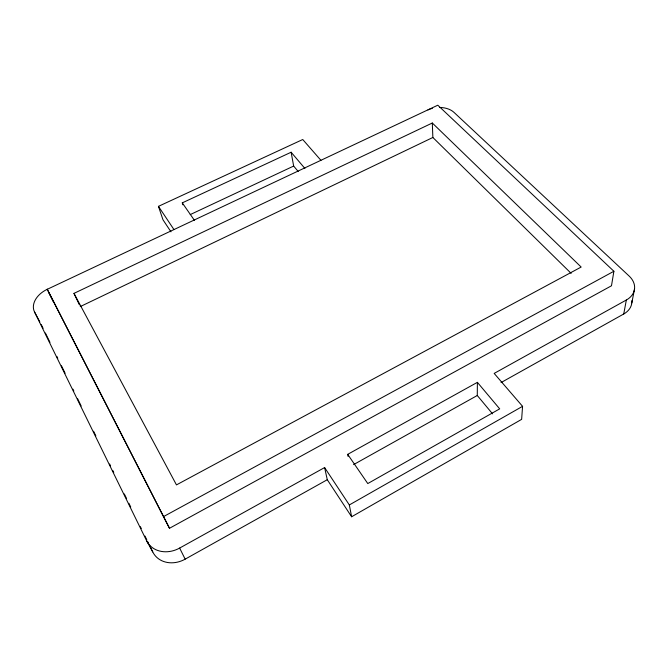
<?xml version="1.0" encoding="UTF-8"?>
<svg xmlns="http://www.w3.org/2000/svg" width="668" height="668" viewBox="0 0 668 668"><rect width="100%" height="100%" fill="white"/><g stroke="black" fill="none" stroke-linecap="round" stroke-linejoin="round"><path stroke-width="1" d="M492.55 413.843L477.278 395.489L477.386 382.346L347.702 454.349L348.078 456.394M439.577 107.464A18.938 12.467 -3.9 0 1 453.973 112.358L629.164 276.084A23.13 16.967 7.6 0 1 626.342 300.015L494.17 373.412L522.568 406.336L521.641 419.354L351.627 516.756L327.278 479.716L324.606 467.567L179.634 548.069A25.935 21.869 -32.8 0 1 146.651 540.813L34.444 311.781A21.443 14.98 -23.8 0 1 47.152 289.353L437.799 105.202L613.892 271.266L611.487 285.779L169.497 528.279L47.219 289.236L169.497 528.279M501.033 382.58L623.737 313.993L626.342 300.015M631.828 302.896L634.55 288.835M351.627 516.756L349.331 504.95L522.568 406.336M353.581 464.619L477.278 395.489M146.651 540.813L152.755 551.943A25.459 21.635 -33.7 0 0 185.161 559.158L327.278 479.716M163.643 516.539L613.892 271.266M80.235 306.595L432.864 137.483L432.305 123.012L73.973 293.377L79.4 304.833M190.238 214.595L293.661 166.065L298.204 171.476M182.882 204.792L182.289 202.863L291.123 152.229L304.9 168.453M170.966 231.829L162.984 219.789L158.45 206.354L302.746 139.512L320.949 160.345M432.305 123.012L581.16 267.05L176.469 484.893L73.973 293.377M432.864 137.483L571.157 273.371M477.386 382.346L499.697 408.858L367.784 483.565L347.702 454.349M182.289 202.863L194.522 220.482M158.45 206.354L173.972 229.592M324.606 467.567L349.331 504.95M34.444 311.781L39.796 321.834M48.547 292.125L53.649 302.278M179.634 548.069L185.161 559.158M41.257 324.581L43.094 328.322M45.382 332.998L49.975 342.358M56.855 356.395L57.774 358.265M61.448 365.747L65.113 373.237M72.912 389.143L73.831 391.014M77.505 398.495L81.17 405.985M93.562 431.244L95.858 435.92M109.619 463.993L110.537 465.863M112.834 470.539L113.752 472.418M124.306 493.936L126.603 498.612M128.891 503.288L130.728 507.037M140.363 526.685L141.282 528.555M144.956 536.037L146.793 539.786M147.703 541.656L148.622 543.527M149.54 545.397L152.755 551.943M291.123 152.229L293.661 166.065M631.878 300.675A22.745 16.875 8.1 0 1 623.737 313.993M427.946 109.928A18.938 12.467 -3.9 0 1 432.338 108.35"/></g></svg>
